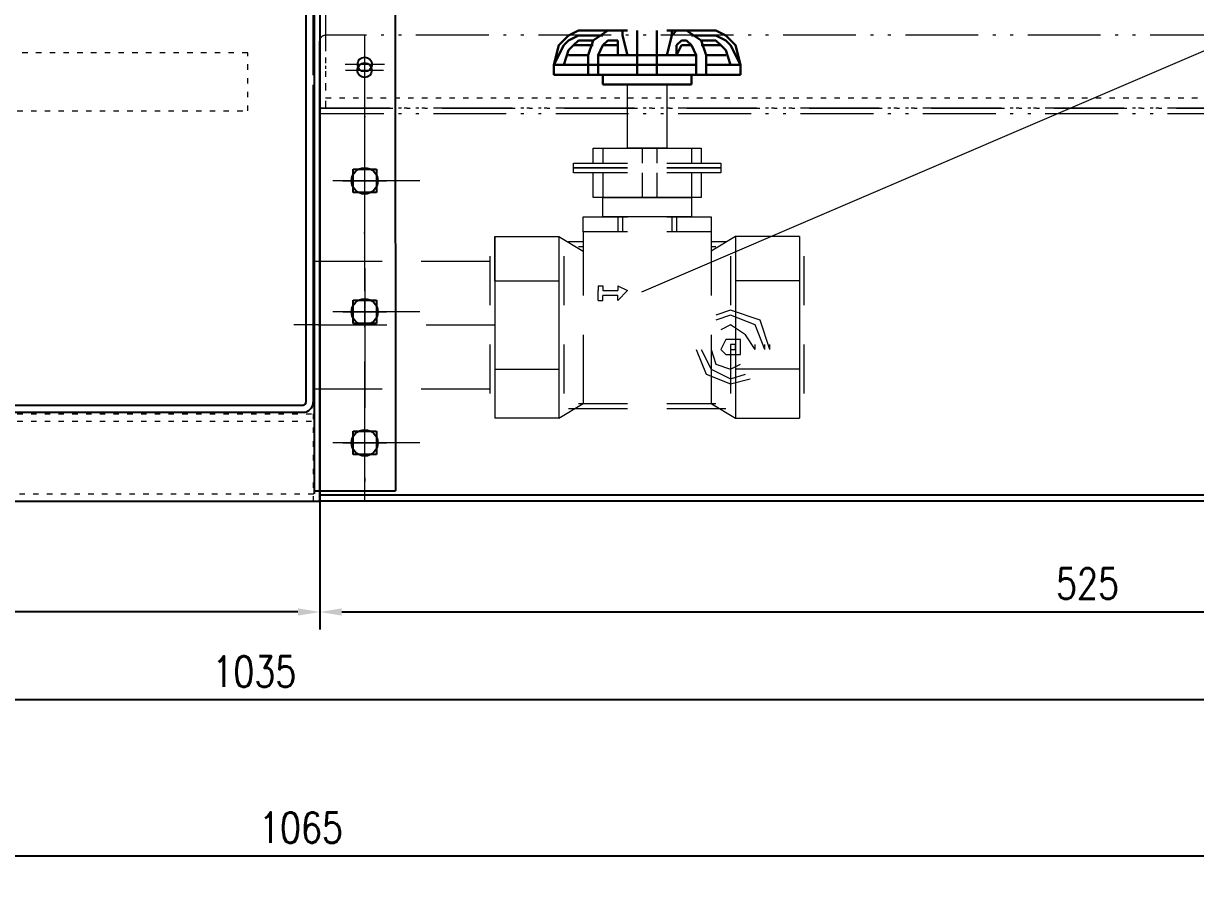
# Model space of a CAD drawing. Header units: millimetres. Extents: x 13152 to 35294, y -6229 to 14001.
# Drawn here: x 30515.6 to 30918, y 11224.2 to 11516.2 of the extents above; entities that cross this region are included whole.
import ezdxf

# ---------------------------------------------------------------- set-up
doc = ezdxf.new("R2010")
doc.units = ezdxf.units.MM
doc.header["$LTSCALE"] = 4
for name, pattern in [('5 双点画线', [10.5, 6.25, -1.25, 0.25, -1.25, 0.25, -1.25]), ('ACAD_ISO02W100', [15, 12, -3]), ('ACAD_ISO03W100', [1.18, 0.47, -0.71]), ('ACAD_ISO10W100', [18, 12, -3, 0, -3])]:
    doc.linetypes.add(name, pattern=pattern)
doc.layers.add('标注、文本', color=3, linetype='Continuous', lineweight=25)
doc.layers.add('铁心', color=3, linetype='Continuous', lineweight=0)
doc.styles.add('TH_GBDIM', font='romans.shx', dxfattribs={"width": 0.8, "bigfont": 'gbcbig.shx'})
doc.dimstyles.new('TH_GBDIM1', dxfattribs={"dimscale": 3, "dimtxt": 3.5, "dimasz": 2.5, "dimexe": 2, "dimexo": 0, "dimgap": 1.5, "dimtad": 1, "dimdec": 1, "dimzin": 0, "dimdsep": 46, "dimtxsty": 'TH_GBDIM', "dimcen": 2.5, "dimclrd": 3, "dimclre": 256, "dimclrt": 2, "dimadec": 0, "dimazin": 0, "dimtfac": 0.714286, "dimtdec": 1, "dimtmove": 0, "dimatfit": 3, "dimfxl": 0, "dimtzin": 0, "dimlwd": -1, "dimlwe": -1, "dimarcsym": 0})

# ---------------------------------------------------------------- blocks, each defined once
blk = doc.blocks.new('*D268')
at = {"layer": 'Defpoints', "color": 0}
for p in [(30077.4, 11354.11), (31112.37, 11356.11), (30077.4, 11283.81)]:
    blk.add_point(p, dxfattribs=at)
at = {"layer": '标注、文本'}
for p, q in [((30077.4, 11354.11), (30077.4, 11277.81)), ((31112.37, 11356.11), (31112.37, 11277.81))]:
    blk.add_line(p, q, dxfattribs=at)
at = {"layer": '标注、文本', "color": 3}
blk.add_line((31104.87, 11283.81), (30084.9, 11283.81), dxfattribs=at)
for points in [[(30084.9, 11285.06), (30084.9, 11282.56), (30077.4, 11283.81)], [(31104.87, 11285.06), (31104.87, 11282.56), (31112.37, 11283.81)]]:
    blk.add_solid(points, dxfattribs=at)
at = {"layer": '标注、文本', "color": 2, "insert": (30594.89, 11293.56), "char_height": 10.5, "attachment_point": 5, "style": 'TH_GBDIM'}
blk.add_mtext('1035', dxfattribs=at)
blk = doc.blocks.new('*D269')
at = {"layer": 'Defpoints', "color": 0}
for p in [(31144.37, 11487.11), (30617.37, 11352.11), (31144.37, 11314.02)]:
    blk.add_point(p, dxfattribs=at)
at = {"layer": '标注、文本'}
for p, q in [((31144.37, 11487.11), (31144.37, 11308.02)), ((30617.37, 11352.11), (30617.37, 11308.02))]:
    blk.add_line(p, q, dxfattribs=at)
at = {"layer": '标注、文本', "color": 3}
blk.add_line((30624.87, 11314.02), (31136.87, 11314.02), dxfattribs=at)
for points in [[(30624.87, 11315.27), (30624.87, 11312.77), (30617.37, 11314.02)], [(31136.87, 11315.27), (31136.87, 11312.77), (31144.37, 11314.02)]]:
    blk.add_solid(points, dxfattribs=at)
at = {"layer": '标注、文本', "color": 2, "insert": (30880.87, 11323.77), "char_height": 10.5, "attachment_point": 5, "style": 'TH_GBDIM'}
blk.add_mtext('525', dxfattribs=at)
blk = doc.blocks.new('*D270')
at = {"layer": 'Defpoints', "color": 0}
for p in [(31144.37, 11487.11), (30077.4, 11354.11), (30077.4, 11230.17)]:
    blk.add_point(p, dxfattribs=at)
at = {"layer": '标注、文本'}
for p, q in [((31144.37, 11487.11), (31144.37, 11224.17)), ((30077.4, 11354.11), (30077.4, 11224.17))]:
    blk.add_line(p, q, dxfattribs=at)
at = {"layer": '标注、文本', "color": 3}
blk.add_line((31136.87, 11230.17), (30084.9, 11230.17), dxfattribs=at)
for points in [[(30084.9, 11231.42), (30084.9, 11228.92), (30077.4, 11230.17)], [(31136.87, 11231.42), (31136.87, 11228.92), (31144.37, 11230.17)]]:
    blk.add_solid(points, dxfattribs=at)
at = {"layer": '标注、文本', "color": 2, "insert": (30610.89, 11239.92), "char_height": 10.5, "attachment_point": 5, "style": 'TH_GBDIM'}
blk.add_mtext('1065', dxfattribs=at)
blk = doc.blocks.new('*D255')
at = {"layer": 'Defpoints', "color": 0}
for p in [(30077.4, 11352.11), (30617.37, 11352.11), (30077.4, 11314.02)]:
    blk.add_point(p, dxfattribs=at)
at = {"layer": '标注、文本'}
for p, q in [((30077.4, 11352.11), (30077.4, 11308.02)), ((30617.37, 11352.11), (30617.37, 11308.02))]:
    blk.add_line(p, q, dxfattribs=at)
at = {"layer": '标注、文本', "color": 3}
blk.add_line((30609.87, 11314.02), (30084.9, 11314.02), dxfattribs=at)
for points in [[(30084.9, 11315.27), (30084.9, 11312.77), (30077.4, 11314.02)], [(30609.87, 11315.27), (30609.87, 11312.77), (30617.37, 11314.02)]]:
    blk.add_solid(points, dxfattribs=at)
at = {"layer": '标注、文本', "color": 2, "insert": (30347.39, 11323.77), "char_height": 10.5, "attachment_point": 5, "style": 'TH_GBDIM'}
blk.add_mtext('540', dxfattribs=at)

msp = doc.modelspace()

# ---------------------------------------------------------------- linework, layer by layer
at = {"color": 7, "linetype": 'ACAD_ISO02W100', "lineweight": 30}
for points in [[(30706.13, 11513.74), (30702.76, 11512.05), (30699.39, 11508.68)], [(30706.13, 11512.05), (30702.76, 11510.37), (30701.07, 11508.68)], [(30721.3, 11513.74), (30716.24, 11513.74), (30711.19, 11510.37), (30709.5, 11505.31)], [(30722.98, 11505.31), (30721.3, 11512.05), (30721.3, 11513.74)], [(30736.47, 11505.31), (30738.15, 11512.05), (30739.84, 11513.74)], [(30736.47, 11513.74), (30753.32, 11513.74)], [(30749.95, 11505.31), (30748.26, 11510.37), (30743.21, 11513.74)], [(30760.06, 11508.68), (30756.69, 11512.05), (30753.32, 11513.74)], [(30758.38, 11508.68), (30756.69, 11510.37), (30753.32, 11512.05)], [(30706.13, 11510.37), (30704.44, 11508.68), (30702.76, 11507)], [(30706.13, 11508.68), (30704.44, 11508.68), (30702.76, 11507)], [(30716.24, 11510.37), (30714.56, 11508.68), (30712.87, 11505.31)], [(30716.24, 11508.68), (30714.56, 11508.68), (30712.87, 11505.31)], [(30719.61, 11505.31), (30719.61, 11508.68), (30719.61, 11510.37), (30717.93, 11510.37)], [(30719.61, 11508.68), (30717.93, 11508.68)], [(30719.61, 11508.68), (30719.61, 11505.31)], [(30741.52, 11510.37), (30739.84, 11508.68)], [(30739.84, 11505.31), (30741.52, 11508.68)], [(30746.58, 11505.31), (30744.89, 11508.68), (30743.21, 11510.37)], [(30746.58, 11505.31), (30744.89, 11508.68), (30743.21, 11508.68)], [(30756.69, 11507), (30755.01, 11508.68), (30753.32, 11510.37)], [(30756.69, 11507), (30755.01, 11508.68), (30753.32, 11508.68)], [(30712.87, 11498.57), (30712.87, 11505.31), (30712.87, 11501.94)], [(30746.58, 11498.57), (30746.58, 11505.31), (30746.58, 11501.94)], [(30722.98, 11498.57), (30697.7, 11498.57), (30697.7, 11501.94)], [(30722.98, 11498.57), (30697.7, 11498.57), (30697.7, 11501.94), (30709.5, 11501.94)], [(30712.87, 11501.94), (30746.58, 11501.94)], [(30761.75, 11501.94), (30761.75, 11498.57), (30736.47, 11498.57)], [(30749.95, 11501.94), (30761.75, 11501.94), (30761.75, 11498.57), (30736.47, 11498.57)]]:
    msp.add_lwpolyline(points, dxfattribs=at)
msp.add_lwpolyline([(30744.89, 11498.57), (30744.89, 11495.2), (30714.56, 11495.2), (30714.56, 11498.57)], close=True, dxfattribs=at)
at = {"color": 2, "linetype": 'ACAD_ISO02W100', "lineweight": 13}
for points in [[(30736.47, 11495.2), (30736.47, 11473.29), (30722.98, 11473.29), (30722.98, 11495.2)], [(30744.89, 11456.44), (30744.89, 11449.69), (30714.56, 11449.69), (30714.56, 11456.44)], [(30761.75, 11404.19), (30761.75, 11407.56), (30758.38, 11407.56), (30756.69, 11407.56), (30755.01, 11404.19), (30756.69, 11402.5), (30758.38, 11402.5), (30761.75, 11402.5)], [(30760.06, 11404.19), (30760.06, 11405.87), (30758.38, 11405.87), (30758.38, 11404.19)]]:
    msp.add_lwpolyline(points, close=True, dxfattribs=at)
for points in [[(30711.19, 11468.23), (30711.19, 11473.29), (30748.26, 11473.29), (30748.26, 11468.23)], [(30722.98, 11466.55), (30704.44, 11466.55), (30704.44, 11468.23), (30722.98, 11468.23)], [(30722.98, 11464.86), (30704.44, 11464.86), (30704.44, 11466.55), (30722.98, 11466.55)], [(30755.01, 11468.23), (30755.01, 11466.55), (30736.47, 11466.55)], [(30736.47, 11468.23), (30755.01, 11468.23)], [(30755.01, 11466.55), (30755.01, 11464.86), (30736.47, 11464.86)], [(30736.47, 11466.55), (30755.01, 11466.55)], [(30748.26, 11464.86), (30748.26, 11456.44), (30711.19, 11456.44), (30711.19, 11464.86)], [(30722.98, 11444.64), (30707.81, 11444.64), (30707.81, 11449.69), (30722.98, 11449.69)], [(30751.64, 11449.69), (30751.64, 11444.64), (30736.47, 11444.64)], [(30736.47, 11449.69), (30751.64, 11449.69)], [(30677.48, 11442.95), (30677.48, 11427.78), (30677.48, 11397.45), (30677.48, 11380.59)], [(30699.39, 11442.95), (30699.39, 11427.78), (30699.39, 11397.45), (30699.39, 11380.59)], [(30707.81, 11444.64), (30707.81, 11422.73)], [(30751.64, 11444.64), (30751.64, 11422.73)], [(30781.97, 11442.95), (30781.97, 11427.78), (30760.06, 11427.78)], [(30760.06, 11442.95), (30760.06, 11427.78), (30760.06, 11397.45), (30760.06, 11380.59)], [(30781.97, 11442.95), (30781.97, 11427.78), (30781.97, 11397.45), (30781.97, 11380.59)], [(30615.12, 11434.53), (30638.71, 11434.53)], [(30652.2, 11434.53), (30675.79, 11434.53)], [(30675.79, 11419.36), (30675.79, 11436.21)], [(30783.66, 11419.36), (30783.66, 11436.21)], [(30712.87, 11426.1), (30714.56, 11426.1), (30714.56, 11424.41)], [(30712.87, 11426.1), (30712.87, 11424.41)], [(30719.61, 11426.1), (30722.98, 11424.41), (30719.61, 11421.04)], [(30719.61, 11426.1), (30719.61, 11424.41)], [(30712.87, 11421.04), (30714.56, 11421.04), (30714.56, 11422.73)], [(30719.61, 11421.04), (30719.61, 11422.73), (30714.56, 11422.73)], [(30771.86, 11404.19), (30768.49, 11414.3), (30758.38, 11417.67), (30753.32, 11415.99)], [(30770.17, 11404.19), (30766.8, 11412.61), (30758.38, 11415.99), (30753.32, 11414.3)], [(30616.8, 11412.61), (30640.4, 11412.61)], [(30653.88, 11412.61), (30677.48, 11412.61)], [(30766.8, 11404.19), (30763.43, 11409.24), (30758.38, 11412.61), (30755.01, 11410.93)], [(30701.07, 11405.87), (30701.07, 11389.02)], [(30707.81, 11409.24), (30707.81, 11385.65)], [(30751.64, 11409.24), (30751.64, 11385.65), (30760.06, 11380.59)], [(30758.38, 11405.87), (30758.38, 11389.02)], [(30770.17, 11404.19), (30770.17, 11405.87)], [(30771.86, 11404.19), (30771.86, 11405.87)], [(30746.58, 11404.19), (30749.95, 11395.76), (30758.38, 11392.39), (30765.12, 11394.08)], [(30748.26, 11404.19), (30751.64, 11397.45), (30758.38, 11394.08), (30763.43, 11395.76)], [(30751.64, 11404.19), (30753.32, 11399.13), (30758.38, 11397.45), (30761.75, 11399.13)], [(30781.97, 11397.45), (30760.06, 11397.45)], [(30615.12, 11390.7), (30638.71, 11390.7)], [(30652.2, 11390.7), (30675.79, 11390.7)], [(30702.76, 11383.96), (30722.98, 11383.96)], [(30706.13, 11385.65), (30722.98, 11385.65)], [(30736.47, 11385.65), (30751.64, 11385.65)], [(30736.47, 11385.65), (30753.32, 11385.65)], [(30736.47, 11383.96), (30756.69, 11383.96)]]:
    msp.add_lwpolyline(points, dxfattribs=at)
at = {"color": 7, "linetype": 'ACAD_ISO02W100', "lineweight": 30}
for points in [[(30706.13, 11513.74), (30706.13, 11513.74), (30722.98, 11513.74), (30722.98, 11513.74)], [(30706.13, 11512.05), (30706.13, 11512.05), (30714.56, 11512.05), (30714.56, 11512.05)], [(30726.35, 11513.74), (30726.35, 11513.74), (30726.35, 11498.57), (30726.35, 11498.57)], [(30733.1, 11513.74), (30733.1, 11513.74), (30733.1, 11498.57), (30733.1, 11498.57)], [(30738.15, 11512.05), (30738.15, 11512.05), (30738.15, 11513.74), (30738.15, 11513.74)], [(30743.21, 11513.74), (30743.21, 11513.74), (30739.84, 11513.74), (30739.84, 11513.74)], [(30753.32, 11512.05), (30753.32, 11512.05), (30744.89, 11512.05), (30744.89, 11512.05)], [(30697.7, 11501.94), (30697.7, 11501.94), (30701.07, 11508.68), (30701.07, 11508.68)], [(30701.07, 11501.94), (30701.07, 11501.94), (30702.76, 11507), (30702.76, 11507)], [(30701.07, 11501.94), (30701.07, 11501.94), (30702.76, 11507), (30702.76, 11507)], [(30706.13, 11510.37), (30706.13, 11510.37), (30711.19, 11510.37), (30711.19, 11510.37)], [(30706.13, 11508.68), (30706.13, 11508.68), (30711.19, 11508.68), (30711.19, 11508.68)], [(30716.24, 11510.37), (30716.24, 11510.37), (30717.93, 11510.37), (30717.93, 11510.37)], [(30716.24, 11508.68), (30716.24, 11508.68), (30717.93, 11508.68), (30717.93, 11508.68)], [(30739.84, 11508.68), (30739.84, 11508.68), (30739.84, 11505.31), (30739.84, 11505.31)], [(30743.21, 11510.37), (30743.21, 11510.37), (30741.52, 11510.37), (30741.52, 11510.37)], [(30743.21, 11508.68), (30743.21, 11508.68), (30741.52, 11508.68), (30741.52, 11508.68)], [(30753.32, 11510.37), (30753.32, 11510.37), (30748.26, 11510.37), (30748.26, 11510.37)], [(30753.32, 11508.68), (30753.32, 11508.68), (30748.26, 11508.68), (30748.26, 11508.68)], [(30758.38, 11501.94), (30758.38, 11501.94), (30756.69, 11507), (30756.69, 11507)], [(30758.38, 11501.94), (30758.38, 11501.94), (30756.69, 11507), (30756.69, 11507)], [(30761.75, 11501.94), (30761.75, 11501.94), (30758.38, 11508.68), (30758.38, 11508.68)], [(30761.75, 11501.94), (30761.75, 11501.94), (30760.06, 11508.68), (30760.06, 11508.68)], [(30702.76, 11505.31), (30702.76, 11505.31), (30709.5, 11505.31), (30709.5, 11505.31)], [(30709.5, 11505.31), (30709.5, 11505.31), (30709.5, 11498.57), (30709.5, 11498.57)], [(30712.87, 11505.31), (30712.87, 11505.31), (30746.58, 11505.31), (30746.58, 11505.31)], [(30749.95, 11505.31), (30749.95, 11505.31), (30756.69, 11505.31), (30756.69, 11505.31)], [(30756.69, 11505.31), (30756.69, 11505.31), (30749.95, 11505.31), (30749.95, 11505.31)], [(30749.95, 11505.31), (30749.95, 11505.31), (30749.95, 11498.57), (30749.95, 11498.57)], [(30709.5, 11501.94), (30709.5, 11501.94), (30701.07, 11501.94), (30701.07, 11501.94)], [(30709.5, 11501.94), (30709.5, 11501.94), (30712.87, 11501.94), (30712.87, 11501.94)], [(30746.58, 11501.94), (30746.58, 11501.94), (30712.87, 11501.94), (30712.87, 11501.94)], [(30761.75, 11501.94), (30761.75, 11501.94), (30749.95, 11501.94), (30749.95, 11501.94)], [(30749.95, 11501.94), (30749.95, 11501.94), (30758.38, 11501.94), (30758.38, 11501.94)], [(30761.75, 11498.57), (30761.75, 11498.57), (30761.75, 11501.94), (30761.75, 11501.94)]]:
    msp.add_open_spline(points, degree=3, dxfattribs=at)
at = {"color": 2, "linetype": 'ACAD_ISO02W100', "lineweight": 13}
for points in [[(30714.56, 11473.29), (30714.56, 11473.29), (30714.56, 11468.23), (30714.56, 11468.23)], [(30728.04, 11473.29), (30728.04, 11473.29), (30728.04, 11468.23), (30728.04, 11468.23)], [(30733.1, 11473.29), (30733.1, 11473.29), (30733.1, 11468.23), (30733.1, 11468.23)], [(30744.89, 11473.29), (30744.89, 11473.29), (30744.89, 11468.23), (30744.89, 11468.23)], [(30714.56, 11464.86), (30714.56, 11464.86), (30714.56, 11456.44), (30714.56, 11456.44)], [(30728.04, 11464.86), (30728.04, 11464.86), (30728.04, 11456.44), (30728.04, 11456.44)], [(30733.1, 11464.86), (30733.1, 11464.86), (30733.1, 11456.44), (30733.1, 11456.44)], [(30744.89, 11464.86), (30744.89, 11464.86), (30744.89, 11456.44), (30744.89, 11456.44)], [(30719.61, 11449.69), (30719.61, 11449.69), (30719.61, 11444.64), (30719.61, 11444.64)], [(30721.3, 11449.69), (30721.3, 11449.69), (30721.3, 11444.64), (30721.3, 11444.64)], [(30738.15, 11449.69), (30738.15, 11449.69), (30738.15, 11444.64), (30738.15, 11444.64)], [(30739.84, 11449.69), (30739.84, 11449.69), (30739.84, 11444.64), (30739.84, 11444.64)], [(30677.48, 11442.95), (30677.48, 11442.95), (30687.59, 11442.95), (30687.59, 11442.95)], [(30677.48, 11427.78), (30677.48, 11427.78), (30677.48, 11442.95), (30677.48, 11442.95)], [(30687.59, 11442.95), (30687.59, 11442.95), (30699.39, 11442.95), (30699.39, 11442.95)], [(30699.39, 11442.95), (30699.39, 11442.95), (30707.81, 11437.9), (30707.81, 11437.9)], [(30760.06, 11442.95), (30760.06, 11442.95), (30751.64, 11437.9), (30751.64, 11437.9)], [(30781.97, 11442.95), (30781.97, 11442.95), (30760.06, 11442.95), (30760.06, 11442.95)], [(30702.76, 11441.27), (30702.76, 11441.27), (30707.81, 11441.27), (30707.81, 11441.27)], [(30706.13, 11439.58), (30706.13, 11439.58), (30707.81, 11439.58), (30707.81, 11439.58)], [(30751.64, 11441.27), (30751.64, 11441.27), (30756.69, 11441.27), (30756.69, 11441.27)], [(30751.64, 11439.58), (30751.64, 11439.58), (30753.32, 11439.58), (30753.32, 11439.58)], [(30701.07, 11436.21), (30701.07, 11436.21), (30701.07, 11419.36), (30701.07, 11419.36)], [(30758.38, 11436.21), (30758.38, 11436.21), (30758.38, 11419.36), (30758.38, 11419.36)], [(30677.48, 11427.78), (30677.48, 11427.78), (30687.59, 11427.78), (30687.59, 11427.78)], [(30687.59, 11427.78), (30687.59, 11427.78), (30699.39, 11427.78), (30699.39, 11427.78)], [(30712.87, 11421.04), (30712.87, 11421.04), (30712.87, 11424.41), (30712.87, 11424.41)], [(30714.56, 11424.41), (30714.56, 11424.41), (30719.61, 11424.41), (30719.61, 11424.41)], [(30675.79, 11389.02), (30675.79, 11389.02), (30675.79, 11405.87), (30675.79, 11405.87)], [(30766.8, 11404.19), (30766.8, 11404.19), (30766.8, 11405.87), (30766.8, 11405.87)], [(30783.66, 11389.02), (30783.66, 11389.02), (30783.66, 11405.87), (30783.66, 11405.87)], [(30677.48, 11397.45), (30677.48, 11397.45), (30687.59, 11397.45), (30687.59, 11397.45)], [(30687.59, 11397.45), (30687.59, 11397.45), (30699.39, 11397.45), (30699.39, 11397.45)], [(30699.39, 11380.59), (30699.39, 11380.59), (30707.81, 11385.65), (30707.81, 11385.65)], [(30707.81, 11385.65), (30707.81, 11385.65), (30722.98, 11385.65), (30722.98, 11385.65)], [(30685.9, 11380.59), (30685.9, 11380.59), (30677.48, 11380.59), (30677.48, 11380.59)], [(30699.39, 11380.59), (30699.39, 11380.59), (30685.9, 11380.59), (30685.9, 11380.59)], [(30760.06, 11380.59), (30760.06, 11380.59), (30781.97, 11380.59), (30781.97, 11380.59)]]:
    msp.add_open_spline(points, degree=3, dxfattribs=at)
at = {"layer": '标注、文本'}
for p, q in [((30612.62, 12299.48), (30612.62, 11495.11)), ((30642.71, 12302.14), (30643.29, 11355.61)), ((30615.37, 12152.12), (30615.12, 11498.46)), ((30617.37, 12114.27), (30617.37, 11355.61)), ((30615.37, 12113.34), (30615.37, 11354.61)), ((30617.37, 11352.11), (30617.37, 11510.11)), ((30612.62, 11495.11), (30612.62, 11386.11)), ((30615.12, 11495.11), (30615.12, 11386.11)), ((30628.79, 11458.11), (30628.79, 11466.11)), ((30628.79, 11466.11), (30636.79, 11466.11)), ((30636.79, 11466.11), (30636.79, 11458.11)), ((30636.79, 11458.11), (30628.79, 11458.11)), ((30628.79, 11413.11), (30628.79, 11421.11)), ((30628.79, 11421.11), (30636.79, 11421.11)), ((30636.79, 11421.11), (30636.79, 11413.11)), ((30636.79, 11413.11), (30628.79, 11413.11)), ((30102.87, 11382.61), (30611.62, 11382.61)), ((30109.12, 11385.11), (30611.62, 11385.11)), ((30628.79, 11368.11), (30628.79, 11376.11)), ((30628.79, 11376.11), (30636.79, 11376.11)), ((30636.79, 11376.11), (30636.79, 11368.11)), ((30636.79, 11368.11), (30628.79, 11368.11)), ((30615.37, 11355.61), (30643.29, 11355.61)), ((30617.37, 11355.61), (30617.37, 11352.11)), ((31108.37, 11354.11), (30617.37, 11354.11)), ((30077.4, 11352.11), (30617.37, 11352.11)), ((31108.37, 11352.11), (30617.37, 11352.11))]:
    msp.add_line(p, q, dxfattribs=at)
at = {"layer": '标注、文本', "color": 6, "linetype": '5 双点画线', "lineweight": 13}
for p, q in [((30617.37, 12118.61), (30617.37, 11487.11)), ((30619.37, 12119.61), (30619.37, 11487.11)), ((31095.37, 11512.11), (30619.37, 11512.11)), ((30617.37, 11487.11), (31144.37, 11487.11)), ((31101.37, 11487.11), (30617.37, 11487.11)), ((31103.37, 11487.11), (30619.37, 11487.11)), ((31101.37, 11485.11), (30617.37, 11485.11))]:
    msp.add_line(p, q, dxfattribs=at)
at = {"layer": '标注、文本', "color": 2, "linetype": 'ACAD_ISO03W100', "lineweight": 18}
for p, q in [((30619.37, 11518.62), (30619.37, 11490.62)), ((30592.62, 11506.11), (30102.87, 11506.11)), ((30592.62, 11486.11), (30592.62, 11506.11)), ((30619.37, 11490.62), (31139.37, 11490.62)), ((30102.87, 11486.11), (30592.62, 11486.11)), ((30102.87, 11382.11), (30615.12, 11382.11)), ((30615.12, 11382.11), (30615.12, 11352.11)), ((30102.87, 11379.61), (30615.12, 11379.61)), ((30103.62, 11354.61), (30617.37, 11354.61)), ((30103.62, 11354.61), (30615.12, 11354.61)), ((30077.4, 11352.11), (30615.11, 11352.11))]:
    msp.add_line(p, q, dxfattribs=at)
at = {"layer": '标注、文本', "color": 1, "linetype": 'ACAD_ISO10W100', "lineweight": 18}
for p, q in [((30632.79, 11352.11), (30632.79, 11512.11)), ((30632.73, 11504.26), (30632.79, 11358.89)), ((30639.54, 11502.11), (30626.04, 11502.11)), ((30626.2, 11500.11), (30639.26, 11500.11)), ((30632.79, 11458.11), (30632.79, 11466.11)), ((30651.7, 11462.11), (30621.87, 11462.11)), ((30625.23, 11462.11), (30640.27, 11462.11)), ((30632.79, 11413.11), (30632.79, 11421.11)), ((30651.7, 11417.11), (30621.87, 11417.11)), ((30625.23, 11417.11), (30640.27, 11417.11)), ((30616.8, 11412.61), (30608.43, 11412.61)), ((30632.79, 11368.11), (30632.79, 11376.11)), ((30651.7, 11372.11), (30621.87, 11372.11)), ((30625.28, 11372.11), (30640.29, 11372.11))]:
    msp.add_line(p, q, dxfattribs=at)
at = {"layer": '标注、文本'}
for centre, radius in [((30632.73, 11500.11), 2.5), ((30632.79, 11502.11), 2.5), ((30632.75, 11462.11), 4.5), ((30632.75, 11417.11), 4.5), ((30632.78, 11372.11), 4.5)]:
    msp.add_circle(centre, radius, dxfattribs=at)
at = {"layer": '标注、文本', "color": 6, "linetype": '5 双点画线', "lineweight": 13}
msp.add_arc((30619.37, 11510.11), 2, 90, 180, dxfattribs=at)
at = {"layer": '标注、文本'}
for radius in [3.5, 1]:
    msp.add_arc((30611.62, 11386.11), radius, 270, 0, dxfattribs=at)
at = {"layer": '标注、文本', "color": 7, "lineweight": 30}
msp.add_open_spline([(30697.7, 11501.94), (30697.7, 11501.94), (30699.39, 11508.68), (30699.39, 11508.68)], degree=3, dxfattribs=at)
at = {"layer": '铁心', "lineweight": 13}
msp.add_lwpolyline([(30727.87, 11423.99), (31356.81, 11694), (31356.81, 11694)], dxfattribs=at)

# ---------------------------------------------------------------- dimensions: what is measured, and where the dimension line sits
at = {"layer": '标注、文本'}
for base, p1, p2, text, picture, middle in [((30077.4, 11230.17), (31144.37, 11487.11), (30077.4, 11354.11), '1065', '*D270', (30610.89, 11239.92)), ((31144.37, 11314.02), (30617.37, 11352.11), (31144.37, 11487.11), '525', '*D269', (30880.87, 11323.77)), ((30077.4, 11283.81), (31112.37, 11356.11), (30077.4, 11354.11), '1035', '*D268', (30594.89, 11293.56)), ((30077.4, 11314.02), (30617.37, 11352.11), (30077.4, 11352.11), '540', '*D255', (30347.39, 11323.77))]:
    dim = msp.add_linear_dim(base=base, p1=p1, p2=p2, text=text, dimstyle='TH_GBDIM1', dxfattribs=at)
    dim.commit()
    dim.dimension.update_dxf_attribs({"geometry": picture, "text_midpoint": middle})

doc.saveas('drawing.dxf')
